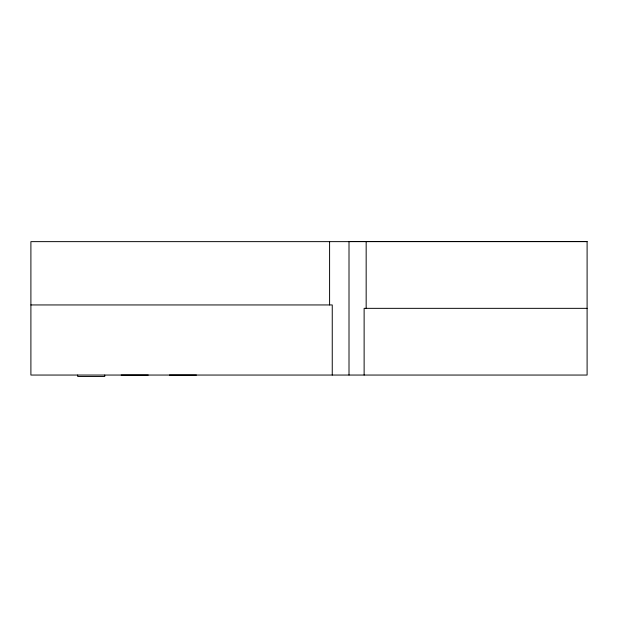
<?xml version="1.0" encoding="UTF-8"?>
<svg xmlns="http://www.w3.org/2000/svg" width="618" height="618" viewBox="0 0 618 618"><rect width="100%" height="100%" fill="white"/><g stroke="black" fill="none" stroke-linecap="round" stroke-linejoin="round"><path stroke-width="0.93" d="M587.1 241.638L30.9 241.638L30.9 375.049L587.1 375.049L587.1 241.538L349.008 241.538L349.008 375.049M30.9 304.944L332.252 304.944L332.252 375.049M587.1 308.343L364.126 308.343L364.126 375.049M366.165 241.638L366.165 308.343M329.595 241.638L329.595 304.944M196.447 375.049L169.378 375.049M148.258 375.049L121.19 375.049M104.751 375.049L104.751 376.462L77.675 376.462L77.675 375.049"/></g></svg>
